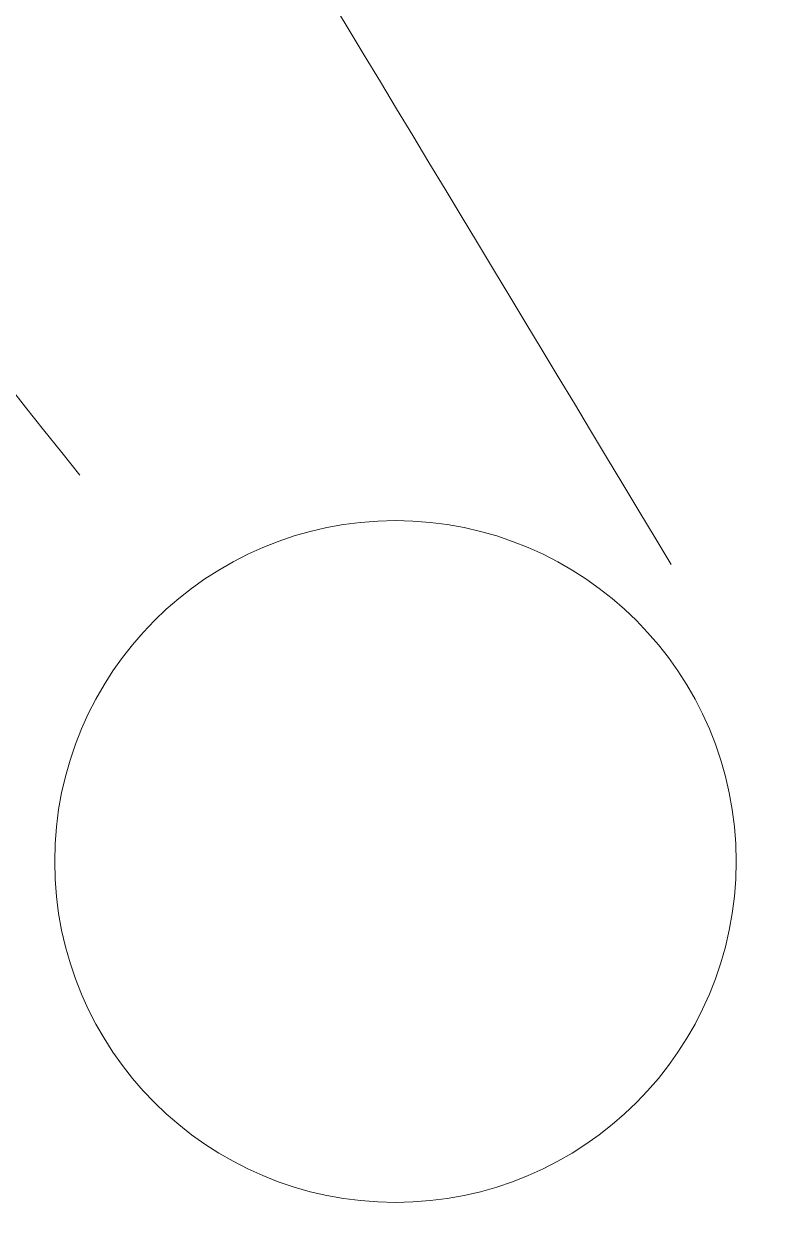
# Model space of a CAD drawing. Header units: millimetres. Extents: x 5359 to 218750, y -16347 to 109893.
# Drawn here: x 100186.4 to 100218.5, y 51139 to 51189.2 of the extents above; entities that cross this region are included whole.
import ezdxf

# ---------------------------------------------------------------- set-up
doc = ezdxf.new("R2010")
doc.units = ezdxf.units.MM
doc.layers.add('G-IMPT', color=8, linetype='Continuous', lineweight=9)
doc.layers.add('L-PLNT', color=71, linetype='Continuous', lineweight=9)

# ---------------------------------------------------------------- blocks, each defined once
blk = doc.blocks.new('CAY DUA VAN PHAT - CAY DUA VAN PHAT_dwg-2253781-TKCS_MB ĐỊNH VỊ CỔNG-HÀNG RÀO')
at = {"layer": 'G-IMPT'}
blk.add_circle((-210.17, 400.02), 28.79, dxfattribs=at)
for centre, radius, start, end in [((227.54, -433.19), 1013.76, 115.21824, 137.85612), ((13615.78, -22598.21), 26867.12, 121.033453, 121.755144), ((-437.85, 432.23), 297.42, 282.004, 349.47), ((-623.22, 844.15), 605.28, 279.42347, 308.93899)]:
    blk.add_arc(centre, radius, start, end, dxfattribs=at)
blk = doc.blocks.new('CAY DUA VAN PHAT - CAY DUA VAN PHAT_dwg-V330-TKCS_MB ĐỊNH VỊ CỔNG-HÀNG RÀO')
at = {"layer": 'G-IMPT'}
blk.add_circle((-210.17, 400.02), 28.79, dxfattribs=at)
for centre, radius, start, end in [((227.54, -433.19), 1013.76, 115.21824, 137.85612), ((13615.78, -22598.21), 26867.12, 121.033453, 121.755144), ((-437.85, 432.23), 297.42, 282.004, 349.47), ((-623.22, 844.15), 605.28, 279.42347, 308.93899)]:
    blk.add_arc(centre, radius, start, end, dxfattribs=at)
blk = doc.blocks.new('CAY DUA VAN PHAT - CAY DUA VAN PHAT-V331-TKCS_MB ĐỊNH VỊ CỔNG-HÀNG RÀO')
at = {"xscale": 0.5, "yscale": 0.5, "zscale": 0.5}
for name in ['CAY DUA VAN PHAT - CAY DUA VAN PHAT_dwg-2253781-TKCS_MB ĐỊNH VỊ CỔNG-HÀNG RÀO', 'CAY DUA VAN PHAT - CAY DUA VAN PHAT_dwg-V330-TKCS_MB ĐỊNH VỊ CỔNG-HÀNG RÀO']:
    blk.add_blockref(name, (-151.823, -370.518), dxfattribs=at)

msp = doc.modelspace()

# ---------------------------------------------------------------- block references
at = {"layer": 'L-PLNT', "rotation": 269.9999999999997}
msp.add_blockref('CAY DUA VAN PHAT - CAY DUA VAN PHAT-V331-TKCS_MB ĐỊNH VỊ CỔNG-HÀNG RÀO', (100372.564, 50896.936), dxfattribs=at)

doc.saveas('drawing.dxf')
